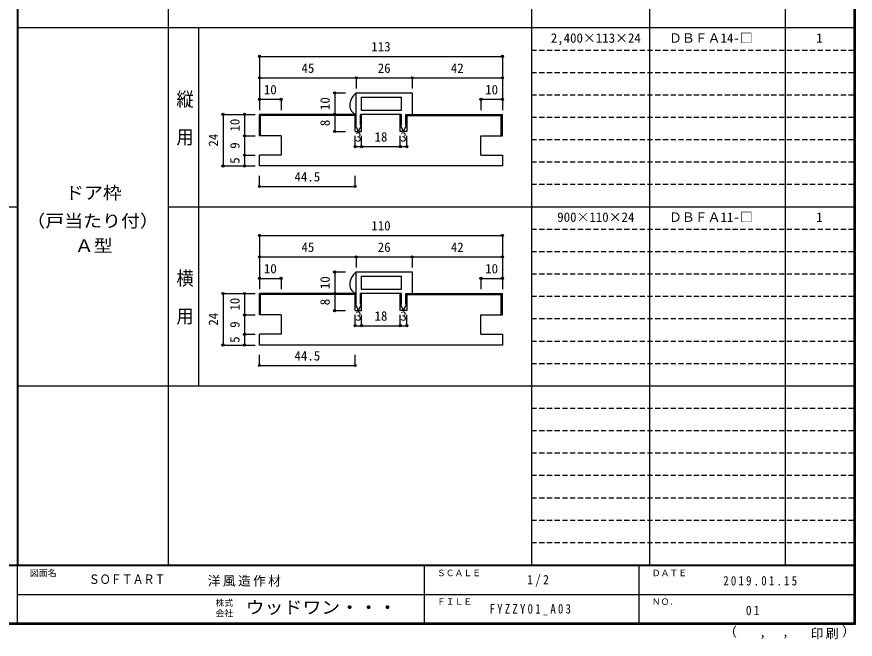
# Model space of a CAD drawing. Units: millimetres at full size, sheet at 1:2; some dimension numbers follow another scale. Extents: x -400 to 380, y -287 to 278.
# Drawn here: x -10.2 to 380, y -287.1 to 2.5 of the extents above; entities that cross this region are included whole.
import ezdxf
from ezdxf.enums import TextEntityAlignment as Align

# ---------------------------------------------------------------- set-up
doc = ezdxf.new("R2010")
doc.units = ezdxf.units.MM
doc.header["$LTSCALE"] = 2
doc.header["$PDMODE"] = 32
doc.header["$PDSIZE"] = 1
doc.linetypes.add('DASHED1', pattern=[1.8, 1.2, -0.6])
for name, color, linetype in [('0-0', 7, 'Continuous'), ('0-A', 7, 'Continuous'), ('F-1', 7, 'DASHED1'), ('F-A', 7, 'Continuous')]:
    doc.layers.add(name, color=color, linetype=linetype)
doc.styles.add('@ＭＳ ゴシック', font='')
doc.styles.add('HG明朝B', font='')
doc.styles.add('ＭＳ ゴシック', font='')
doc.styles.get('@ＭＳ ゴシック').set_extended_font_data('@MS Gothic')
doc.styles.get('HG明朝B').set_extended_font_data('HG明朝B')
doc.styles.get('ＭＳ ゴシック').set_extended_font_data('MS Gothic')

msp = doc.modelspace()

# ---------------------------------------------------------------- linework, layer by layer
at = {"layer": '0-0', "color": 4}
for p, q in [((102.816, -15.879), (215.816, -15.879)), ((102.816, -15.879), (102.816, -40.879)), ((215.816, -15.879), (215.816, -40.879)), ((102.816, -25.879), (215.816, -25.879)), ((147.816, -25.879), (147.816, -30.879)), ((173.816, -25.879), (173.816, -30.879)), ((137.773, -32.879), (142.773, -32.879)), ((137.773, -32.879), (137.773, -42.879)), ((102.816, -35.879), (112.816, -35.879)), ((112.816, -35.879), (112.816, -40.879)), ((205.816, -35.879), (205.816, -40.879)), ((205.816, -35.879), (215.816, -35.879)), ((85.816, -42.879), (85.816, -66.879)), ((85.816, -42.879), (100.816, -42.879)), ((95.816, -42.879), (95.816, -52.879)), ((137.773, -42.879), (137.773, -50.879)), ((137.773, -42.879), (142.773, -42.879)), ((95.816, -52.879), (95.816, -61.879)), ((95.816, -52.879), (100.816, -52.879)), ((137.773, -50.879), (142.773, -50.879)), ((147.316, -57.879), (147.316, -52.879)), ((150.316, -57.879), (150.316, -52.879)), ((168.316, -57.879), (168.316, -52.879)), ((171.316, -57.879), (171.316, -52.879)), ((147.316, -57.879), (150.316, -57.879)), ((150.316, -57.879), (168.316, -57.879)), ((168.316, -57.879), (171.316, -57.879)), ((95.816, -61.879), (95.816, -66.879)), ((95.816, -61.879), (100.816, -61.879)), ((85.816, -66.879), (100.816, -66.879)), ((102.816, -76.416), (102.816, -71.416)), ((147.316, -76.416), (147.316, -71.416)), ((102.816, -76.416), (147.316, -76.416)), ((102.816, -99.213), (215.816, -99.213)), ((102.816, -99.213), (102.816, -124.213)), ((215.816, -99.213), (215.816, -124.213)), ((102.816, -109.213), (215.816, -109.213)), ((147.816, -109.213), (147.816, -114.213)), ((173.816, -109.213), (173.816, -114.213)), ((137.773, -116.213), (142.773, -116.213)), ((137.773, -116.213), (137.773, -126.213)), ((102.816, -119.213), (112.816, -119.213)), ((112.816, -119.213), (112.816, -124.213)), ((205.816, -119.213), (205.816, -124.213)), ((205.816, -119.213), (215.816, -119.213)), ((85.816, -126.213), (85.816, -150.213)), ((85.816, -126.213), (100.816, -126.213)), ((95.816, -126.213), (95.816, -136.213)), ((137.773, -126.213), (137.773, -134.213)), ((137.773, -126.213), (142.773, -126.213)), ((95.816, -136.213), (95.816, -145.213)), ((95.816, -136.213), (100.816, -136.213)), ((137.773, -134.213), (142.773, -134.213)), ((147.316, -141.213), (147.316, -136.213)), ((150.316, -141.213), (150.316, -136.213)), ((168.316, -141.213), (168.316, -136.213)), ((171.316, -141.213), (171.316, -136.213)), ((147.316, -141.213), (150.316, -141.213)), ((150.316, -141.213), (168.316, -141.213)), ((168.316, -141.213), (171.316, -141.213)), ((95.816, -145.213), (95.816, -150.213)), ((95.816, -145.213), (100.816, -145.213)), ((85.816, -150.213), (100.816, -150.213)), ((102.816, -159.75), (102.816, -154.75)), ((147.316, -159.75), (147.316, -154.75)), ((102.816, -159.75), (147.316, -159.75))]:
    msp.add_line(p, q, dxfattribs=at)
at = {"layer": '0-0'}
for p, q in [((147.816, -32.879), (173.816, -32.879)), ((147.816, -47.879), (147.816, -32.879)), ((150.116, -34.879), (168.816, -34.879)), ((150.116, -34.879), (150.116, -40.879)), ((168.816, -40.879), (168.816, -34.879)), ((173.816, -32.879), (173.816, -42.879)), ((149.816, -47.879), (149.816, -42.879)), ((168.816, -42.879), (149.816, -42.879)), ((150.116, -40.879), (168.816, -40.879)), ((168.816, -47.879), (168.816, -42.879)), ((170.816, -42.879), (173.816, -42.879)), ((170.816, -47.879), (170.816, -42.879)), ((148.816, -50.879), (147.416, -47.879)), ((147.416, -47.879), (147.816, -47.879)), ((148.816, -50.879), (150.216, -47.879)), ((150.216, -47.879), (149.816, -47.879)), ((169.816, -50.879), (168.416, -47.879)), ((168.416, -47.879), (168.816, -47.879)), ((169.816, -50.879), (171.216, -47.879)), ((171.216, -47.879), (170.816, -47.879)), ((147.816, -116.213), (173.816, -116.213)), ((147.816, -131.213), (147.816, -116.213)), ((173.816, -116.213), (173.816, -126.213)), ((150.116, -118.213), (168.816, -118.213)), ((150.116, -118.213), (150.116, -124.213)), ((168.816, -124.213), (168.816, -118.213)), ((150.116, -124.213), (168.816, -124.213)), ((149.816, -131.213), (149.816, -126.213)), ((168.816, -126.213), (149.816, -126.213)), ((168.816, -131.213), (168.816, -126.213)), ((170.816, -126.213), (173.816, -126.213)), ((170.816, -131.213), (170.816, -126.213)), ((148.816, -134.213), (147.416, -131.213)), ((147.416, -131.213), (147.816, -131.213)), ((148.816, -134.213), (150.216, -131.213)), ((150.216, -131.213), (149.816, -131.213)), ((169.816, -134.213), (168.416, -131.213)), ((168.416, -131.213), (168.816, -131.213)), ((169.816, -134.213), (171.216, -131.213)), ((171.216, -131.213), (170.816, -131.213))]:
    msp.add_line(p, q, dxfattribs=at)
at = {"layer": '0-0', "color": 3}
for p, q in [((102.816, -52.879), (102.816, -42.879)), ((147.316, -42.879), (102.816, -42.879)), ((147.316, -50.879), (147.316, -42.879)), ((168.316, -42.879), (150.316, -42.879)), ((150.316, -50.879), (150.316, -42.879)), ((168.316, -50.879), (168.316, -42.879)), ((171.316, -42.879), (215.816, -42.879)), ((171.316, -42.879), (171.316, -50.879)), ((215.816, -52.879), (215.816, -42.879)), ((103.316, -52.879), (103.316, -43.379)), ((147.316, -43.379), (103.316, -43.379)), ((171.316, -43.379), (215.316, -43.379)), ((215.316, -52.879), (215.316, -43.379)), ((112.816, -52.879), (102.816, -52.879)), ((112.816, -52.879), (112.816, -61.879)), ((147.316, -50.879), (150.316, -50.879)), ((171.316, -50.879), (168.316, -50.879)), ((112.816, -61.879), (102.816, -61.879)), ((102.816, -66.879), (102.816, -61.879)), ((205.816, -61.879), (215.816, -61.879)), ((215.816, -61.879), (215.816, -66.879)), ((215.816, -66.879), (102.816, -66.879)), ((102.816, -136.213), (102.816, -126.213)), ((147.316, -126.213), (102.816, -126.213)), ((103.316, -136.213), (103.316, -126.713)), ((147.316, -126.713), (103.316, -126.713)), ((147.316, -134.213), (147.316, -126.213)), ((168.316, -126.213), (150.316, -126.213)), ((150.316, -134.213), (150.316, -126.213)), ((168.316, -134.213), (168.316, -126.213)), ((171.316, -126.213), (215.816, -126.213)), ((171.316, -126.213), (171.316, -134.213)), ((171.316, -126.713), (215.316, -126.713)), ((215.316, -136.213), (215.316, -126.713)), ((215.816, -136.213), (215.816, -126.213)), ((112.816, -136.213), (102.816, -136.213)), ((112.816, -136.213), (112.816, -145.213)), ((147.316, -134.213), (150.316, -134.213)), ((171.316, -134.213), (168.316, -134.213)), ((112.816, -145.213), (102.816, -145.213)), ((102.816, -150.213), (102.816, -145.213)), ((205.816, -145.213), (215.816, -145.213)), ((215.816, -145.213), (215.816, -150.213)), ((215.816, -150.213), (102.816, -150.213))]:
    msp.add_line(p, q, dxfattribs=at)
for points in [[(205.816, -61.879), (205.816, -52.879), (215.816, -52.879)], [(205.816, -145.213), (205.816, -136.213), (215.816, -136.213)]]:
    msp.add_lwpolyline(points, dxfattribs=at)
at = {"layer": '0-0'}
for centre, radius, start, end in [((152.373, -38.962), 7.6, 126.83763, 179.15034), ((148.874, -38.917), 4.101, 179.0534, 255.04945), ((152.373, -122.295), 7.6, 126.83763, 179.15034), ((148.874, -122.25), 4.101, 179.0534, 255.04945)]:
    msp.add_arc(centre, radius, start, end, dxfattribs=at)
for p in [(102.816, -15.879), (215.816, -15.879), (102.816, -25.879), (147.816, -25.879), (173.816, -25.879), (215.816, -25.879), (137.773, -32.879), (102.816, -35.879), (112.816, -35.879), (205.816, -35.879), (215.816, -35.879), (85.816, -42.879), (95.816, -42.879), (137.773, -42.879), (137.773, -50.879), (95.816, -52.879), (147.316, -57.879), (150.316, -57.879), (168.316, -57.879), (171.316, -57.879), (95.816, -61.879), (85.816, -66.879), (95.816, -66.879), (102.816, -76.416), (147.316, -76.416), (102.816, -99.213), (215.816, -99.213), (102.816, -109.213), (147.816, -109.213), (173.816, -109.213), (215.816, -109.213), (137.773, -116.213), (102.816, -119.213), (112.816, -119.213), (205.816, -119.213), (215.816, -119.213), (85.816, -126.213), (95.816, -126.213), (137.773, -126.213), (95.816, -136.213), (137.773, -134.213), (147.316, -141.213), (150.316, -141.213), (168.316, -141.213), (171.316, -141.213), (95.816, -145.213), (85.816, -150.213), (95.816, -150.213), (102.816, -159.75), (147.316, -159.75)]:
    msp.add_point(p, dxfattribs=at)
at = {"layer": 'F-1', "color": 6, "linetype": 'Continuous'}
for p, q in [((-10, 278.333), (-10, -253)), ((-9.667, 278.337), (-9.667, -253)), ((379.333, 278.333), (379.333, -280.333)), ((379.667, 278.333), (379.667, -280.333)), ((380, 278.333), (380, -280.333)), ((380, -252.667), (-400, -252.667)), ((380, -253), (-400, -253)), ((-10, -253), (-10, -279.667)), ((179.333, -253), (179.333, -279.667)), ((279.333, -253), (279.333, -279.667)), ((-10, -266.333), (379.333, -266.334)), ((380, -279.667), (-400, -279.667)), ((380, -280), (-400, -280)), ((380, -280.333), (-400, -280.333))]:
    msp.add_line(p, q, dxfattribs=at)
at = {"layer": 'F-1', "linetype": 'Continuous'}
for p, q in [((60.333, 278.337), (60.333, -253)), ((229.333, 278.333), (229.333, -252.667)), ((284.333, 278.333), (284.333, -253.003)), ((347.333, 278.333), (347.333, -253.003)), ((380, -2.667), (-9.667, -2.667)), ((74.333, -2.667), (74.333, -169.333)), ((-9.667, -86), (-399.333, -86)), ((380, -86), (60.333, -86)), ((380, -169.333), (-9.667, -169.333))]:
    msp.add_line(p, q, dxfattribs=at)
at = {"layer": 'F-1'}
for p, q in [((379.333, -13.083), (229.333, -13.083)), ((379.333, -23.5), (229.333, -23.5)), ((379.333, -33.917), (229.333, -33.917)), ((379.333, -44.333), (229.333, -44.333)), ((379.333, -54.75), (229.333, -54.75)), ((379.333, -65.167), (229.333, -65.167)), ((379.333, -75.583), (229.333, -75.583)), ((379.333, -96.417), (229.333, -96.417)), ((379.333, -106.833), (229.333, -106.833)), ((379.333, -117.25), (229.333, -117.25)), ((379.333, -127.667), (229.333, -127.667)), ((379.333, -138.083), (229.333, -138.083)), ((379.333, -148.5), (229.333, -148.5)), ((379.333, -158.917), (229.333, -158.917)), ((379.333, -179.75), (229.333, -179.75)), ((379.333, -190.167), (229.333, -190.167)), ((379.333, -200.583), (229.333, -200.583)), ((379.333, -211), (229.333, -211)), ((379.333, -221.417), (229.333, -221.417)), ((379.333, -231.833), (229.333, -231.833)), ((379.333, -242.25), (229.333, -242.25))]:
    msp.add_line(p, q, dxfattribs=at)

# ---------------------------------------------------------------- texts
at = {"layer": '0-0', "style": 'ＭＳ ゴシック'}
for s, p in [('2,400×113×24', (238.333, -10.875)), ('ＤＢＦＡ14-□', (293.333, -10.875)), ('1', (361.833, -10.875)), ('113', (154.816, -14.879)), ('45', (122.316, -24.879)), ('26', (157.816, -24.879)), ('42', (191.816, -24.879)), ('10', (104.816, -34.879)), ('10', (207.816, -34.879)), ('3', (147.316, -56.879)), ('18', (156.316, -56.879)), ('3', (168.316, -56.879)), ('44.5', (119.066, -75.416)), ('900×110×24', (241.333, -94.208)), ('ＤＢＦＡ11-□', (293.333, -94.208)), ('1', (361.833, -94.208)), ('110', (154.816, -98.213)), ('45', (122.316, -108.213)), ('26', (157.816, -108.213)), ('42', (191.816, -108.213)), ('10', (104.816, -118.213)), ('10', (207.816, -118.213)), ('3', (147.316, -140.213)), ('18', (156.316, -140.213)), ('3', (168.316, -140.213)), ('44.5', (119.066, -158.75))]:
    msp.add_text(s, height=4.399, dxfattribs=at).set_placement(p, align=Align.BOTTOM_LEFT)
for s, p in [('10', (136.773, -40.879)), ('10', (94.816, -50.879)), ('8', (136.773, -48.379)), ('24', (84.816, -57.879)), ('9', (94.816, -58.879)), ('5', (94.816, -65.879)), ('10', (136.773, -124.213)), ('10', (94.816, -134.213)), ('8', (136.773, -131.713)), ('24', (84.816, -141.213)), ('9', (94.816, -142.213)), ('5', (94.816, -149.213))]:
    msp.add_text(s, height=4.399, rotation=90, dxfattribs=at).set_placement(p, align=Align.BOTTOM_LEFT)
at = {"layer": '0-0', "style": 'ＭＳ ゴシック', "width": 1.1}
for s, p in [('ドア枠', (12.333, -84.085)), ('（戸当たり付）', (-5.667, -97.13)), ('Ａ型', (16.833, -108.698))]:
    msp.add_text(s, height=5.865, dxfattribs=at).set_placement(p, align=Align.BOTTOM_LEFT)
at = {"layer": '0-A', "style": '@ＭＳ ゴシック', "width": 1.1}
for s, p in [('縦\u3000用', (63.333, -31.333)), ('横\u3000用', (63.333, -114.667))]:
    msp.add_text(s, height=5.865, rotation=270, dxfattribs=at).set_placement(p, align=Align.BOTTOM_LEFT)
at = {"layer": 'F-A', "style": 'ＭＳ ゴシック'}
for s, height, p in [('図面名', 2.933, (-4, -258.667)), ('ＳＣＡＬＥ', 2.933, (185.333, -258.667)), ('ＤＡＴＥ', 2.933, (285.333, -258.667)), ('株式', 2.933, (82.333, -272.6)), ('ＦＩＬＥ', 2.933, (185.333, -272)), ('ＮＯ．', 2.933, (285.333, -272)), ('会社', 2.933, (82.333, -277.4)), ('（', 4.399, (318.936, -287.221)), ('）', 4.399, (373.894, -286.942)), (',', 4.399, (335.418, -287.221)), (',', 4.399, (346.013, -287.035))]:
    msp.add_text(s, height=height, dxfattribs=at).set_placement(p, align=Align.BOTTOM_LEFT)
at = {"layer": 'F-A'}
for s, height, style, width, p in [('ＳＯＦＴＡＲＴ', 4.399, 'HG明朝B', 0.85, (23.333, -262.719)), ('ウッドワン・・・', 5.865, 'ＭＳ ゴシック', 1.1, (96.333, -277))]:
    msp.add_text(s, height=height, dxfattribs=dict(at, style=style, width=width)).set_placement(p, align=Align.BOTTOM_LEFT)
at = {"layer": 'F-A', "char_height": 4.399, "attachment_point": 7, "style": 'ＭＳ ゴシック'}
for s, insert in [('\\T1.17;洋風造作材', (78.695, -262.667)), ('\\T1.38;\\W0.9;1/2', (227.333, -262.667)), ('\\T1.39;\\W0.85;2019.01.15', (318.583, -262.167)), ('\\T1.39;\\W0.85;FYZZY01_A03', (209.833, -276)), ('\\T1.36;\\W0.9;01', (329.083, -276)), ('\\T1.17;印刷', (359.21, -287.128))]:
    msp.add_mtext(s, dxfattribs=dict(at, insert=insert))

doc.saveas('drawing.dxf')
